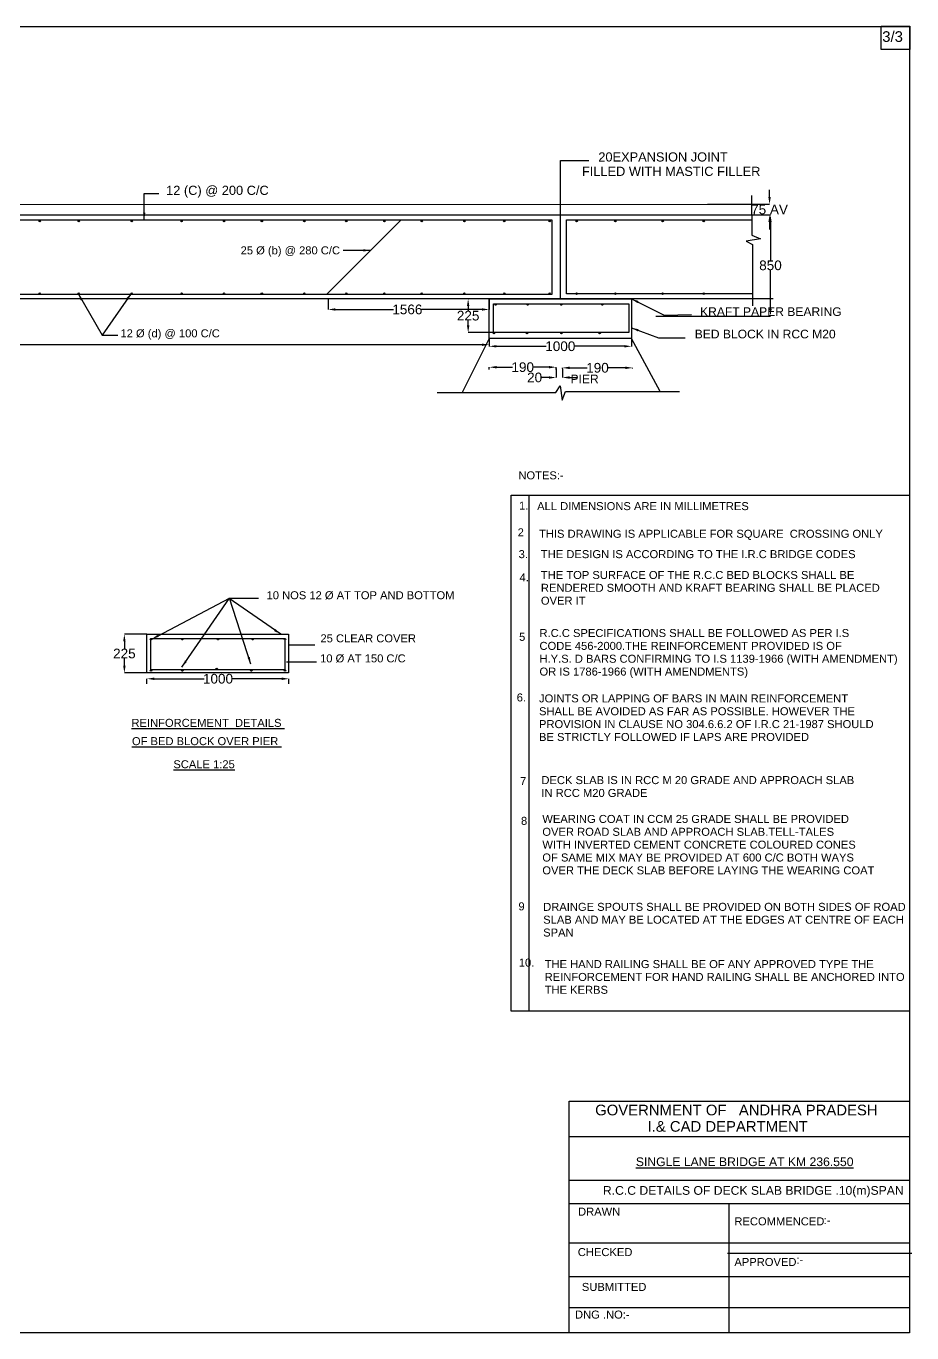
# Model space of a CAD drawing. Header units: inches. Extents: x 15593 to 60795, y -11444 to 15559.
# Drawn here: x 42484 to 60795, y -11444 to 15559 of the extents above; entities that cross this region are included whole.
import ezdxf

# ---------------------------------------------------------------- set-up
doc = ezdxf.new("R2010")
doc.units = ezdxf.units.IN
doc.header["$MEASUREMENT"] = 0
for name, color, linetype in [('DIMENSION', 7, 'Continuous'), ('DRAWING', 7, 'Continuous'), ('TEXT', 7, 'Continuous')]:
    doc.layers.add(name, color=color, linetype=linetype)
doc.styles.get("Standard").update_dxf_attribs({"font": 'arial.ttf'})
doc.dimstyles.get("Standard").update_dxf_attribs({"dimtxt": 200, "dimasz": 150, "dimexe": 0.18, "dimexo": 0.0625, "dimgap": 0.09, "dimtad": 0, "dimtih": 1, "dimtoh": 1, "dimdec": 4, "dimzin": 0, "dimdsep": 46, "dimtxsty": 'Standard', "dimcen": 0.09, "dimadec": 0, "dimazin": 0, "dimtfac": 1, "dimtdec": 4, "dimtofl": 0, "dimtmove": 0, "dimatfit": 3, "dimfxl": 0, "dimtolj": 1, "dimtzin": 0, "dimarcsym": 0})

# ---------------------------------------------------------------- blocks, each defined once
blk = doc.blocks.new('*D8')
at = {"layer": 'Defpoints', "color": 0, "transparency": 16777216}
for p in [(25455, 9023), (52055, 9106), (52055, 8975)]:
    blk.add_point(p, dxfattribs=at)
at = {"layer": 'DIMENSION', "color": 0, "lineweight": -2, "transparency": 16777216}
for p, q in [((25455, 9023), (25455, 8975)), ((25605, 8975), (38389, 8975)), ((51905, 8975), (39122, 8975)), ((52055, 9106), (52055, 8975))]:
    blk.add_line(p, q, dxfattribs=at)
at = {"layer": 'DIMENSION', "color": 0, "transparency": 16777216}
for points in [[(25605, 9000), (25605, 8950), (25455, 8975)], [(51905, 9000), (51905, 8950), (52055, 8975)]]:
    blk.add_solid(points, dxfattribs=at)
at = {"layer": 'DIMENSION', "color": 0, "transparency": 16777216, "insert": (38755, 8975), "char_height": 200, "attachment_point": 5}
blk.add_mtext('\\A1;10000', dxfattribs=at)
blk = doc.blocks.new('*D9')
at = {"layer": 'Defpoints', "color": 0, "transparency": 16777216}
for p in [(48727, 9924), (52055, 9924), (52055, 9704)]:
    blk.add_point(p, dxfattribs=at)
at = {"layer": 'DIMENSION', "color": 0, "lineweight": -2, "transparency": 16777216}
for p, q in [((48727, 9924), (48727, 9703)), ((52055, 9924), (52055, 9703)), ((48877, 9704), (50076, 9704)), ((51905, 9704), (50655, 9704))]:
    blk.add_line(p, q, dxfattribs=at)
at = {"layer": 'DIMENSION', "color": 0, "transparency": 16777216}
for points in [[(48877, 9729), (48877, 9679), (48727, 9704)], [(51905, 9729), (51905, 9679), (52055, 9704)]]:
    blk.add_solid(points, dxfattribs=at)
at = {"layer": 'DIMENSION', "color": 0, "transparency": 16777216, "insert": (50365, 9704), "char_height": 200, "attachment_point": 5}
blk.add_mtext('\\A1;1566', dxfattribs=at)
blk = doc.blocks.new('*D10')
at = {"layer": 'Defpoints', "color": 0, "transparency": 16777216}
for p in [(51622, 9924), (52055, 9924), (52165, 9226)]:
    blk.add_point(p, dxfattribs=at)
at = {"layer": 'DIMENSION', "color": 0, "lineweight": -2, "transparency": 16777216}
for p, q in [((52055, 9924), (51622, 9924)), ((51622, 9774), (51622, 9677)), ((51622, 9376), (51622, 9473)), ((52165, 9226), (51622, 9226))]:
    blk.add_line(p, q, dxfattribs=at)
at = {"layer": 'DIMENSION', "color": 0, "transparency": 16777216}
for points in [[(51597, 9774), (51647, 9774), (51622, 9924)], [(51597, 9376), (51647, 9376), (51622, 9226)]]:
    blk.add_solid(points, dxfattribs=at)
at = {"layer": 'DIMENSION', "color": 0, "transparency": 16777216, "insert": (51622, 9575), "char_height": 200, "attachment_point": 5}
blk.add_mtext('\\A1;225', dxfattribs=at)
blk = doc.blocks.new('*D11')
at = {"layer": 'Defpoints', "color": 0, "transparency": 16777216}
for p in [(52055, 9110), (54998, 9110), (54998, 8943)]:
    blk.add_point(p, dxfattribs=at)
at = {"layer": 'DIMENSION', "color": 0, "lineweight": -2, "transparency": 16777216}
for p, q in [((52055, 9110), (52055, 8942)), ((52205, 8943), (53238, 8943)), ((54848, 8943), (53816, 8943)), ((54998, 9110), (54998, 8942))]:
    blk.add_line(p, q, dxfattribs=at)
at = {"layer": 'DIMENSION', "color": 0, "transparency": 16777216}
for points in [[(52205, 8968), (52205, 8918), (52055, 8943)], [(54848, 8968), (54848, 8918), (54998, 8943)]]:
    blk.add_solid(points, dxfattribs=at)
at = {"layer": 'DIMENSION', "color": 0, "transparency": 16777216, "insert": (53527, 8943), "char_height": 200, "attachment_point": 5}
blk.add_mtext('\\A1;1000', dxfattribs=at)
blk = doc.blocks.new('*D12')
at = {"layer": 'Defpoints', "color": 0, "transparency": 16777216}
for p in [(52059, 8465), (53441, 8511), (53441, 8465)]:
    blk.add_point(p, dxfattribs=at)
at = {"layer": 'DIMENSION', "color": 0, "lineweight": -2, "transparency": 16777216}
for p, q in [((52059, 8466), (52059, 8511)), ((52209, 8511), (52539, 8511)), ((53291, 8511), (52961, 8511)), ((53441, 8466), (53441, 8511))]:
    blk.add_line(p, q, dxfattribs=at)
at = {"layer": 'DIMENSION', "color": 0, "transparency": 16777216}
for points in [[(52209, 8536), (52209, 8486), (52059, 8511)], [(53291, 8536), (53291, 8486), (53441, 8511)]]:
    blk.add_solid(points, dxfattribs=at)
at = {"layer": 'DIMENSION', "color": 0, "transparency": 16777216, "insert": (52750, 8511), "char_height": 200, "attachment_point": 5}
blk.add_mtext('\\A1;190', dxfattribs=at)
blk = doc.blocks.new('*D13')
at = {"layer": 'Defpoints', "color": 0, "transparency": 16777216}
for p in [(53570, 8485), (55022, 8498), (55022, 8485)]:
    blk.add_point(p, dxfattribs=at)
at = {"layer": 'DIMENSION', "color": 0, "lineweight": -2, "transparency": 16777216}
for p, q in [((53570, 8485), (53570, 8498)), ((53720, 8498), (54085, 8498)), ((54872, 8498), (54507, 8498)), ((55022, 8485), (55022, 8498))]:
    blk.add_line(p, q, dxfattribs=at)
at = {"layer": 'DIMENSION', "color": 0, "transparency": 16777216}
for points in [[(53720, 8523), (53720, 8473), (53570, 8498)], [(54872, 8523), (54872, 8473), (55022, 8498)]]:
    blk.add_solid(points, dxfattribs=at)
at = {"layer": 'DIMENSION', "color": 0, "transparency": 16777216, "insert": (54296, 8498), "char_height": 200, "attachment_point": 5}
blk.add_mtext('\\A1;190', dxfattribs=at)
blk = doc.blocks.new('*D14')
at = {"layer": 'Defpoints', "color": 0, "transparency": 16777216}
for p in [(53441, 8485), (53570, 8485), (53441, 8298)]:
    blk.add_point(p, dxfattribs=at)
at = {"layer": 'DIMENSION', "color": 0, "lineweight": -2, "transparency": 16777216}
for p, q in [((53441, 8485), (53441, 8298)), ((53570, 8485), (53570, 8298)), ((53291, 8298), (53141, 8298)), ((53720, 8298), (53870, 8298))]:
    blk.add_line(p, q, dxfattribs=at)
at = {"layer": 'DIMENSION', "color": 0, "transparency": 16777216}
for points in [[(53291, 8323), (53291, 8273), (53441, 8298)], [(53720, 8323), (53720, 8273), (53570, 8298)]]:
    blk.add_solid(points, dxfattribs=at)
at = {"layer": 'DIMENSION', "color": 0, "transparency": 16777216, "insert": (52996, 8298), "char_height": 200, "attachment_point": 5}
blk.add_mtext('\\A1;20', dxfattribs=at)
blk = doc.blocks.new('*D15')
at = {"layer": 'Defpoints', "color": 0, "transparency": 16777216}
for p in [(56566, 11660), (56570, 11878), (57853, 11660)]:
    blk.add_point(p, dxfattribs=at)
at = {"layer": 'DIMENSION', "color": 0, "lineweight": -2, "transparency": 16777216}
for p, q in [((57853, 12028), (57853, 12178)), ((56566, 11660), (57854, 11660)), ((56570, 11878), (57854, 11878)), ((57853, 11510), (57853, 11360))]:
    blk.add_line(p, q, dxfattribs=at)
at = {"layer": 'DIMENSION', "color": 0, "transparency": 16777216}
for points in [[(57828, 12028), (57878, 12028), (57853, 11878)], [(57828, 11510), (57878, 11510), (57853, 11660)]]:
    blk.add_solid(points, dxfattribs=at)
at = {"layer": 'DIMENSION', "color": 0, "transparency": 16777216, "insert": (57853, 11769), "char_height": 200, "attachment_point": 5}
blk.add_mtext('\\A1;75 AV', dxfattribs=at)
blk = doc.blocks.new('*D16')
at = {"layer": 'Defpoints', "color": 0, "transparency": 16777216}
for p in [(57853, 11660), (55499, 9569), (57872, 9569)]:
    blk.add_point(p, dxfattribs=at)
at = {"layer": 'DIMENSION', "color": 0, "lineweight": -2, "transparency": 16777216}
for p, q in [((57853, 11660), (57872, 11660)), ((57872, 11510), (57872, 10717)), ((57872, 9719), (57872, 10513)), ((55499, 9569), (57872, 9569))]:
    blk.add_line(p, q, dxfattribs=at)
at = {"layer": 'DIMENSION', "color": 0, "transparency": 16777216}
for points in [[(57847, 11510), (57897, 11510), (57872, 11660)], [(57847, 9719), (57897, 9719), (57872, 9569)]]:
    blk.add_solid(points, dxfattribs=at)
at = {"layer": 'DIMENSION', "color": 0, "transparency": 16777216, "insert": (57872, 10615), "char_height": 200, "attachment_point": 5}
blk.add_mtext('\\A1;850', dxfattribs=at)
blk = doc.blocks.new('*D17')
at = {"layer": 'Defpoints', "color": 0, "transparency": 16777216}
for p in [(44977, 2994), (44515, 2194), (44977, 2194)]:
    blk.add_point(p, dxfattribs=at)
at = {"layer": 'DIMENSION', "color": 0, "lineweight": -2, "transparency": 16777216}
for p, q in [((44977, 2994), (44515, 2994)), ((44515, 2844), (44515, 2696)), ((44515, 2344), (44515, 2492)), ((44977, 2194), (44515, 2194))]:
    blk.add_line(p, q, dxfattribs=at)
at = {"layer": 'DIMENSION', "color": 0, "transparency": 16777216}
for points in [[(44490, 2844), (44540, 2844), (44515, 2994)], [(44490, 2344), (44540, 2344), (44515, 2194)]]:
    blk.add_solid(points, dxfattribs=at)
at = {"layer": 'DIMENSION', "color": 0, "transparency": 16777216, "insert": (44515, 2594), "char_height": 200, "attachment_point": 5}
blk.add_mtext('\\A1;225', dxfattribs=at)
blk = doc.blocks.new('*D18')
at = {"layer": 'Defpoints', "color": 0, "transparency": 16777216}
for p in [(44982, 1968), (47918, 2072), (47918, 1968)]:
    blk.add_point(p, dxfattribs=at)
at = {"layer": 'DIMENSION', "color": 0, "lineweight": -2, "transparency": 16777216}
for p, q in [((44982, 1968), (44982, 2072)), ((45132, 2072), (46161, 2072)), ((47768, 2072), (46739, 2072)), ((47918, 1968), (47918, 2072))]:
    blk.add_line(p, q, dxfattribs=at)
at = {"layer": 'DIMENSION', "color": 0, "transparency": 16777216}
for points in [[(45132, 2097), (45132, 2047), (44982, 2072)], [(47768, 2097), (47768, 2047), (47918, 2072)]]:
    blk.add_solid(points, dxfattribs=at)
at = {"layer": 'DIMENSION', "color": 0, "transparency": 16777216, "insert": (46450, 2072), "char_height": 200, "attachment_point": 5}
blk.add_mtext('\\A1;1000', dxfattribs=at)

msp = doc.modelspace()

# ---------------------------------------------------------------- hatches: boundary and pattern name
at = {"layer": 'DRAWING'}
for points in [[(42781.169, 11529.48581, 1), (42750.71784, 11529.48581, 1)], [(43587.28267, 11529.48581, 1), (43556.83151, 11529.48581, 1)], [(44682.21782, 11529.48581, 1), (44651.76667, 11529.48581, 1)], [(45712.49156, 11529.48581, 1), (45682.04041, 11529.48581, 1)], [(46591.21352, 11529.48581, 1), (46560.76236, 11529.48581, 1)], [(47371.46257, 11529.48581, 1), (47341.01141, 11529.48581, 1)], [(48250.8592, 11529.48581, 1), (48220.40805, 11529.48581, 1)], [(49117.32366, 11529.48581, 1), (49086.87251, 11529.48581, 1)], [(49906.19425, 11529.48581, 1), (49875.74309, 11529.48581, 1)], [(50677.82203, 11529.48581, 1), (50647.37087, 11529.48581, 1)], [(51559.93684, 11529.48581, 1), (51529.48569, 11529.48581, 1)], [(52383.29387, 11529.48581, 1), (52352.84271, 11529.48581, 1)], [(53323.04129, 11529.48581, 1), (53292.59013, 11529.48581, 1)], [(53879.13027, 11529.48581, 1), (53848.67912, 11529.48581, 1)], [(54680.93331, 11529.48581, 1), (54650.48215, 11529.48581, 1)], [(55658.08491, 11529.48581, 1), (55627.63375, 11529.48581, 1)], [(56507.30628, 11529.48581, 1), (56476.85513, 11529.48581, 1)], [(42750.71784, 10030.15143, 1), (42781.169, 10030.15143, 1)], [(43556.83151, 10030.15143, 1), (43587.28267, 10030.15143, 1)], [(44651.76667, 10030.15143, 1), (44682.21782, 10030.15143, 1)], [(45682.04041, 10030.15143, 1), (45712.49156, 10030.15143, 1)], [(46560.76236, 10030.15143, 1), (46591.21352, 10030.15143, 1)], [(47341.01141, 10030.15143, 1), (47371.46257, 10030.15143, 1)], [(48220.40805, 10030.15143, 1), (48250.8592, 10030.15143, 1)], [(49086.87251, 10030.15143, 1), (49117.32366, 10030.15143, 1)], [(49875.74309, 10030.15143, 1), (49906.19425, 10030.15143, 1)], [(50647.37087, 10030.15143, 1), (50677.82203, 10030.15143, 1)], [(51529.48569, 10030.15143, 1), (51559.93684, 10030.15143, 1)], [(52352.84271, 10030.15143, 1), (52383.29387, 10030.15143, 1)], [(53292.59013, 10030.15143, 1), (53323.04129, 10030.15143, 1)], [(53848.67912, 10030.15143, 1), (53879.13027, 10030.15143, 1)], [(54650.48215, 10030.15143, 1), (54680.93331, 10030.15143, 1)], [(55627.63375, 10030.15143, 1), (55658.08491, 10030.15143, 1)], [(56476.85513, 10030.15143, 1), (56507.30628, 10030.15143, 1)], [(52208.2645, 9806.10732, 1), (52177.81335, 9806.10732, 1)], [(52866.2828, 9806.10732, 1), (52835.83164, 9806.10732, 1)], [(53565.06352, 9806.10732, 1), (53534.61236, 9806.10732, 1)], [(54411.68597, 9806.10732, 1), (54381.23481, 9806.10732, 1)], [(52169.20513, 9215.24609, 1), (52138.75398, 9215.24609, 1)], [(52855.00257, 9215.24609, 1), (52824.55141, 9215.24609, 1)], [(53565.06352, 9215.24609, 1), (53534.61236, 9215.24609, 1)], [(54355.28427, 9215.24609, 1), (54324.83312, 9215.24609, 1)], [(45079.14711, 2890.30784, 1), (45048.69595, 2890.30784, 1)], [(45727.57065, 2890.30784, 1), (45697.1195, 2890.30784, 1)], [(46464.9774, 2890.30784, 1), (46434.52625, 2890.30784, 1)], [(47182.88827, 2890.30784, 1), (47152.43712, 2890.30784, 1)], [(47850.8077, 2890.30784, 1), (47820.35655, 2890.30784, 1)], [(45079.14711, 2241.93192, 1), (45048.69595, 2241.93192, 1)], [(45727.57065, 2241.93192, 1), (45697.1195, 2241.93192, 1)], [(46439.05937, 2275.04505, 1), (46408.60822, 2275.04505, 1)], [(47153.78195, 2241.93192, 1), (47123.3308, 2241.93192, 1)], [(47850.8077, 2241.93192, 1), (47820.35655, 2241.93192, 1)]]:
    msp.add_hatch(color=250, dxfattribs=at).paths.add_polyline_path(points)

# ---------------------------------------------------------------- linework, layer by layer
at = {"layer": 'DIMENSION'}
for points in [[(60157.26247, 15559.02463), (60752.04482, 15559.02463), (60752.04482, 15073.65764), (60157.26247, 15073.65764)], [(60747.2897, -11441.56223), (53711.53442, -11441.56223), (53711.53442, -6658.22858), (60747.2897, -6658.22858)]]:
    msp.add_lwpolyline(points, close=True, dxfattribs=at)
for points in [[(47915.36895, 2772.01605), (48450.49162, 2772.01605)], [(47864.18353, 2423.35629), (48490.04416, 2423.35629)], [(53711.53442, -7389.41366), (60747.2897, -7389.41366)], [(53711.53442, -8285.49146), (60747.2897, -8285.49146)], [(53711.53442, -8772.75348), (60747.2897, -8772.75348)], [(57009.74576, -8773.87155), (57009.74576, -11444.06746)], [(60747.2897, -9592.47173), (53711.53442, -9592.47173)], [(56980.47696, -9797.12176), (60795.17833, -9797.12176)], [(60747.2897, -10284.38386), (53711.53442, -10284.38386)], [(53711.53442, -10919.96719), (60747.2897, -10919.96719)]]:
    msp.add_lwpolyline(points, dxfattribs=at)
at = {"layer": 'DRAWING'}
for points in [[(53531.00689, 9923.83579), (53531.00689, 12783.15074), (54116.37309, 12783.15074)], [(22510.99709, 11660.18908), (57483.67149, 11660.18908), (57487.07705, 11877.5634), (57487.07705, 12059.44174)], [(20513.12486, 11874.10778), (57487.07705, 11877.5634)], [(57483.67149, 11660.18908), (57483.67149, 11239.92699), (57664.52726, 11160.97478), (57369.84676, 11116.56423), (57499.90133, 11044.19129), (57499.90133, 10026.20438), (53652.67951, 10026.20438), (53652.67951, 11554.43002), (57483.67149, 11554.43002)], [(48695.14664, 10015.43319), (50235.41928, 11557.61029)], [(57499.90133, 10026.20438), (57499.90133, 9779.086)], [(57929.93648, 9923.83579), (35194.96684, 9923.83579), (25455.42706, 9909.37572)], [(52055.09713, 9105.54436), (51497.53584, 7989.66801)], [(55590.58442, 8011.25445), (54998.06363, 9105.60686)], [(50978.8122, 7989.66801), (51504.92139, 7989.66801), (53432.27814, 7989.66801), (53526.94708, 8127.86286), (53563.66633, 7826.71187), (53635.5539, 8011.35667), (55992.14337, 8011.35667)]]:
    msp.add_lwpolyline(points, dxfattribs=at)
for points in [[(53351.28928, 10015.43319), (24120.19068, 10015.43319), (24120.19068, 11557.61029), (53351.28928, 11557.61029)], [(52055.09713, 9923.83579), (54998.06363, 9923.83579), (54998.06363, 9105.60686), (52055.09713, 9105.60686)], [(52148.87515, 9820.45177), (54940.59192, 9820.45177), (54940.59192, 9229.59054), (52148.87515, 9229.59054)], [(47904.75336, 2193.78237), (44976.72279, 2193.78237), (44976.72279, 2994.48752), (47904.75336, 2994.48752)], [(47830.47772, 2256.27637), (45058.81712, 2256.27637), (45058.81712, 2904.65228), (47830.47772, 2904.65228)]]:
    msp.add_lwpolyline(points, close=True, dxfattribs=at)
for centre in [(42765.94342, 11529.48581), (43572.05709, 11529.48581), (44666.99225, 11529.48581), (45697.26598, 11529.48581), (46575.98794, 11529.48581), (47356.23699, 11529.48581), (48235.63362, 11529.48581), (49102.09808, 11529.48581), (49890.96867, 11529.48581), (50662.59645, 11529.48581), (51544.71126, 11529.48581), (52368.06829, 11529.48581), (53307.81571, 11529.48581), (53863.90469, 11529.48581), (54665.70773, 11529.48581), (55642.85933, 11529.48581), (56492.08071, 11529.48581), (42765.94342, 10030.15143), (43572.05709, 10030.15143), (44666.99225, 10030.15143), (45697.26598, 10030.15143), (46575.98794, 10030.15143), (47356.23699, 10030.15143), (48235.63362, 10030.15143), (49102.09808, 10030.15143), (49890.96867, 10030.15143), (50662.59645, 10030.15143), (51544.71126, 10030.15143), (52368.06829, 10030.15143), (53307.81571, 10030.15143), (53863.90469, 10030.15143), (54665.70773, 10030.15143), (55642.85933, 10030.15143), (56492.08071, 10030.15143), (52193.03893, 9806.10732), (52851.05722, 9806.10732), (53549.83794, 9806.10732), (54396.46039, 9806.10732), (52153.97956, 9215.24609), (52839.77699, 9215.24609), (53549.83794, 9215.24609), (54340.0587, 9215.24609), (45063.92153, 2890.30784), (45712.34507, 2890.30784), (46449.75183, 2890.30784), (47167.6627, 2890.30784), (47835.58212, 2890.30784), (45063.92153, 2241.93192), (45712.34507, 2241.93192), (46423.8338, 2275.04505), (47138.55638, 2241.93192), (47835.58212, 2241.93192)]:
    msp.add_circle(centre, 15.22558, dxfattribs=at)
at = {"layer": 'TEXT'}
for points in [[(15592.82273, 15548.033), (60747.2897, 15548.033), (60747.2897, -11441.56223), (15592.82273, -11441.56223)], [(60747.2897, -4794.87275), (52509.19429, -4794.87275), (52509.19429, 5866.37727), (60747.2897, 5866.37727)]]:
    msp.add_lwpolyline(points, close=True, dxfattribs=at)
msp.add_lwpolyline([(52873.66841, 5866.37727), (52873.66841, -4794.87275)], dxfattribs=at)

# ---------------------------------------------------------------- texts
for s, height, p in [('3/3', 220, (60182.91516, 15233.79531)), ('20EXPANSION JOINT ', 189.3923001, (54312.85461, 12761.69845)), ('FILLED WITH MASTIC FILLER', 189.3923001, (53974.43878, 12464.14946)), ('12 (C) @ 200 C/C', 189.3923001, (45378.16324, 12071.44922)), ('25 Ø (b) @ 280 C/C', 165.1740635, (46918.02058, 10842.73917)), ('KRAFT PAPER BEARING ', 178.7411076, (56416.48626, 9569.44849)), ('12 Ø (d) @ 100 C/C', 165.1740635, (44433.8322, 9128.33745)), ('BED BLOCK IN RCC M20', 178.7411076, (56305.99192, 9106.82412)), ('PIER', 178.741108, (53738.12235, 8179.14192)), ('NOTES:-', 165.174064, (52660.29193, 6193.72665)), ('1.', 165.327295, (52673.72699, 5569.78031)), ('ALL DIMENSIONS ARE IN MILLIMETRES', 165.3272952, (53047.66685, 5557.53378)), ('2', 165.3273, (52645.49479, 5015.71652)), ('THIS DRAWING IS APPLICABLE FOR SQUARE  CROSSING ONLY ', 165.3272952, (53086.47962, 4986.35076)), ('3.', 165.327295, (52665.09403, 4565.44161)), ('THE DESIGN IS ACCORDING TO THE I.R.C BRIDGE CODES', 165.3272952, (53125.67829, 4565.44161)), ('4.', 165.327295, (52684.69347, 4085.80102)), ('THE TOP SURFACE OF THE R.C.C BED BLOCKS SHALL BE', 165.3272952, (53125.67829, 4134.74391)), ('10 NOS 12 Ø AT TOP AND BOTTOM', 165.1740635, (47454.6341, 3715.94177)), ('RENDERED SMOOTH AND KRAFT BEARING SHALL BE PLACED ', 165.3272952, (53125.67829, 3869.16015)), ('OVER IT', 165.327295, (53125.67829, 3603.5764)), ('25 CLEAR COVER', 165.1740635, (48568.36741, 2825.7242)), ('5', 165.3273, (52675.17002, 2856.8576)), ('R.C.C SPECIFICATIONS SHALL BE FOLLOWED AS PER I.S', 165.3272952, (53096.5554, 2935.16633)), ('CODE 456-2000.THE REINFORCEMENT PROVIDED IS OF ', 165.3272952, (53096.5554, 2669.58257)), ('10 Ø AT 150 C/C ', 165.1740635, (48560.68635, 2411.31264)), ('H.Y.S. D BARS CONFIRMING TO I.S 1139-1966 (WITH AMENDMENT)', 165.3272952, (53096.5554, 2403.99882)), ('OR IS 1786-1966 (WITH AMENDMENTS)', 165.3272952, (53096.5554, 2138.41507)), ('6.', 165.327295, (52626.17173, 1603.91889)), ('JOINTS OR LAPPING OF BARS IN MAIN REINFORCEMENT ', 165.3272952, (53086.75578, 1584.34169)), ('SHALL BE AVOIDED AS FAR AS POSSIBLE. HOWEVER THE ', 165.3272952, (53086.75578, 1318.75794)), ('%%UREINFORCEMENT  DETAILS ', 165.1740635, (44661.2378, 1078.75361)), ('PROVISION IN CLAUSE NO 304.6.6.2 OF I.R.C 21-1987 SHOULD', 165.3272952, (53086.75578, 1053.17418)), ('%%UOF BED BLOCK OVER PIER ', 165.1740635, (44671.19256, 700.8062)), ('BE STRICTLY FOLLOWED IF LAPS ARE PROVIDED', 165.3272952, (53086.75578, 787.59043)), ('%%USCALE 1:25', 165.1740635, (45527.28621, 223.39889)), ('7', 165.3273, (52694.83814, -123.66237)), ('DECK SLAB IS IN RCC M 20 GRADE AND APPROACH SLAB ', 165.3272952, (53135.82297, -104.08517)), ('IN RCC M20 GRADE', 165.3272952, (53135.82297, -369.66892)), ('8.', 165.327295, (52714.43758, -945.90338)), ('WEARING COAT IN CCM 25 GRADE SHALL BE PROVIDED', 165.3272952, (53155.4222, -906.74906)), ('OVER ROAD SLAB AND APPROACH SLAB.TELL-TALES', 165.3272952, (53155.4222, -1172.33281)), ('WITH INVERTED CEMENT CONCRETE COLOURED CONES', 165.3272952, (53155.4222, -1437.91656)), ('OF SAME MIX MAY BE PROVIDED AT 600 C/C BOTH WAYS ', 165.3272952, (53155.4222, -1703.50032)), ('OVER THE DECK SLAB BEFORE LAYING THE WEARING COAT  ', 165.3272952, (53155.4222, -1969.08407)), ('9', 165.3273, (52661.82451, -2712.92533)), ('DRAINGE SPOUTS SHALL BE PROVIDED ON BOTH SIDES OF ROAD', 165.3272952, (53173.20957, -2723.06662)), ('SLAB AND MAY BE LOCATED AT THE EDGES AT CENTRE OF EACH ', 165.3272952, (53173.20957, -2988.65037)), ('SPAN ', 165.327295, (53173.20957, -3254.23412)), ('10.', 165.327295, (52668.89983, -3875.56161)), ('THE HAND RAILING SHALL BE OF ANY APPROVED TYPE THE ', 165.3272952, (53203.77366, -3906.09133)), ('REINFORCEMENT FOR HAND RAILING SHALL BE ANCHORED INTO', 165.3272952, (53203.77366, -4171.67508)), ('THE KERBS ', 165.327295, (53203.77366, -4437.25883)), ('GOVERNMENT OF   ANDHRA PRADESH ', 220, (54247.33502, -6949.32444)), ('I.& CAD DEPARTMENT', 220, (55331.06167, -7287.39949)), ('%%USINGLE LANE BRIDGE AT KM 236.550', 180, (55088.85954, -7998.06384)), ('R.C.C DETAILS OF DECK SLAB BRIDGE .10(m)SPAN ', 180, (54407.9448, -8590.92244)), ('DRAWN', 165.327295, (53893.80874, -9021.80197)), ('RECOMMENCED ', 165.3272952, (57125.99912, -9222.01312)), (':-', 165.327295, (58973.28891, -9197.34403)), ('CHECKED ', 165.327295, (53888.54772, -9857.35241)), ('APPROVED ', 165.327295, (57125.72031, -10061.94171)), (':-', 165.327295, (58409.33141, -10016.12323)), ('SUBMITTED ', 165.327295, (53972.72348, -10577.29213)), ('DNG .NO:-', 165.327295, (53830.93151, -11148.85464))]:
    msp.add_text(s, height=height, dxfattribs=at).set_placement(p)

# ---------------------------------------------------------------- dimensions: what is measured, and where the dimension line sits
at = {"layer": 'DIMENSION'}
for base, p1, p2, text, picture, middle in [((57853.35703, 11660.18908), (56569.62004, 11877.5634), (56566.21447, 11660.18908), '75 AV', '*D15', (57853.35703, 11768.87624)), ((57871.5809, 9569.44849), (57853.35703, 11660.18908), (55499.02925, 9569.44849), '850', '*D16', (57871.5809, 10614.81879)), ((51621.90085, 9923.77329), (52164.62927, 9226.12735), (52055.09713, 9923.77329), '225', '*D10', (51621.90085, 9574.95032)), ((44514.87507, 2193.78237), (44976.72279, 2994.48752), (44976.72279, 2193.78237), '225', '*D17', (44514.87507, 2594.13494))]:
    dim = msp.add_linear_dim(base=base, p1=p1, p2=p2, angle=90, text=text, dimstyle='Standard', dxfattribs=at)
    dim.commit()
    dim.dimension.update_dxf_attribs({"geometry": picture, "text_midpoint": middle})
for base, p1, p2, text, picture, middle in [((52055.09713, 9703.64097), (48727.06155, 9923.83579), (52055.09713, 9923.83579), '1566', '*D9', (50365.37257, 9703.64097)), ((55022.27021, 8497.68925), (53569.88145, 8484.79377), (55022.27021, 8484.79377), '190', '*D13', (54296.07583, 8497.68925))]:
    dim = msp.add_linear_dim(base=base, p1=p1, p2=p2, text=text, dimstyle='Standard', dxfattribs=at)
    dim.commit()
    dim.dimension.update_dxf_attribs({"geometry": picture, "text_midpoint": middle, "dimtype": 160})
for base, p1, p2, text, picture, middle in [((52055.09713, 8974.7134), (25455.42706, 9023.38903), (52055.09713, 9105.60686), '10000', '*D8', (38755.26209, 8974.7134)), ((54998.06363, 8942.58499), (52055.09713, 9110.22686), (54998.06363, 9110.22686), '1000', '*D11', (53526.58038, 8942.58499)), ((53440.78023, 8510.58482), (52059.39709, 8465.45042), (53440.78023, 8465.45042), '190', '*D12', (52750.08866, 8510.58482)), ((53440.78023, 8297.80863), (53569.88145, 8484.79377), (53440.78023, 8484.79377), '20', '*D14', (52996.07904, 8297.80863)), ((47918.34568, 2072.02635), (44981.5448, 1967.54618), (47918.34568, 1967.54618), '1000', '*D18', (46449.94524, 2072.02635))]:
    dim = msp.add_linear_dim(base=base, p1=p1, p2=p2, text=text, dimstyle='Standard', dxfattribs=at)
    dim.commit()
    dim.dimension.update_dxf_attribs({"geometry": picture, "text_midpoint": middle})

# ---------------------------------------------------------------- leaders
at = {"layer": 'DRAWING'}
for points in [[(44925.11983, 11557.61029), (44925.11983, 12101.50551), (45230.07768, 12101.50551)], [(49603.73469, 10925.14465), (49038.46069, 10925.14465)], [(43556.91874, 10031.77884), (44056.02891, 9173.39991), (44378.4374, 9173.39991)], [(44652.48328, 10034.76749), (44056.02891, 9173.39991)], [(54998.06363, 9923.83579), (55670.92104, 9587.68069), (56242.23613, 9600.79959)], [(54998.06363, 9325.30396), (55559.2847, 9115.40266), (56110.89934, 9115.40266)], [(45079.14711, 2890.30784), (46687.50372, 3741.17555), (47290.02078, 3741.17555)], [(45701.56684, 2309.53558), (46687.50372, 3741.17555)], [(47746.47308, 2994.48752), (46679.37537, 3729.3727)], [(47130.2626, 2373.36662), (46687.50372, 3741.17555)]]:
    msp.add_leader(points, dimstyle='Standard', override={"dimgap": 0.09, "dimtad": 0}, dxfattribs=at)

doc.saveas('drawing.dxf')
